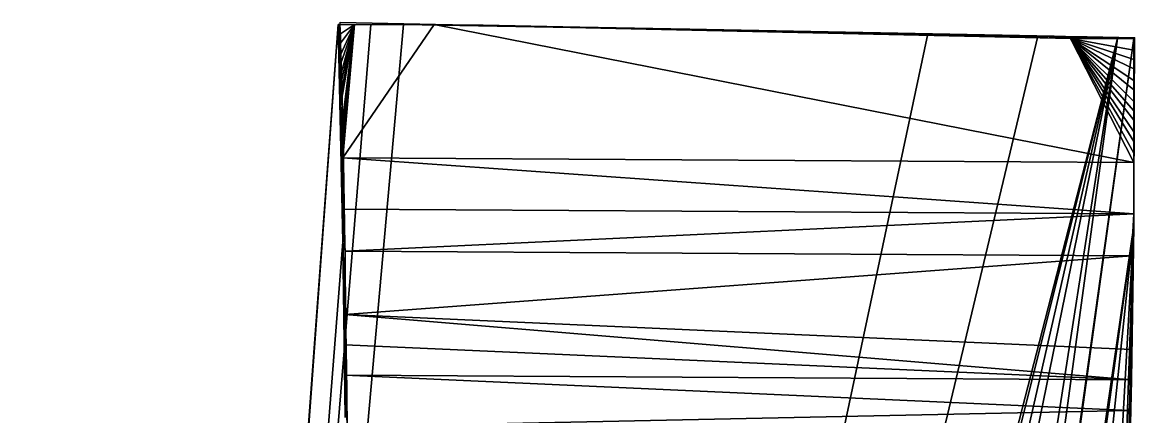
# Model space of a CAD drawing. Header units: inches. Extents: x 10 to 59099, y -255 to 18259.
# Drawn here: x 58624 to 59099.4, y 1657.3 to 1825.9 of the extents above; entities that cross this region are included whole.
import ezdxf

# ---------------------------------------------------------------- set-up
doc = ezdxf.new("R2010")
doc.units = ezdxf.units.IN
doc.header["$MEASUREMENT"] = 0
doc.layers.add('VFDE_Folienkante 3dpoly', color=181, linetype='Continuous')

msp = doc.modelspace()

# ---------------------------------------------------------------- linework, layer by layer
at = {"color": 4}
for points in [[(58624, 3, 689), (58759, 1825, 1656)], [(58759, 1825, 1656), (58624, 3, 689)], [(58624, 0, 686), (58759, 1825, 1656)], [(58759, 1825, 1656), (58624, 0, 686)], [(58624, 0, 686), (58773, 1825, 1655)], [(58773, 1825, 1655), (58624, 0, 686)], [(58624, 0, 686), (58787, 1825, 1654)], [(58787, 1825, 1654), (58624, 0, 686)], [(59011, 1821, 1640), (58624, 0, 686)], [(58624, 0, 686), (59011, 1821, 1640)], [(58759, 1825, 1656), (58627, 22, 708)], [(58627, 22, 708), (58759, 1825, 1656)], [(58759, 1825, 1656), (58761, 1732, 1654)], [(58761, 1732, 1654), (58759, 1825, 1656)], [(58759, 1825, 1656), (58760, 1790, 1656)], [(58773, 1825, 1655), (58759, 1825, 1656)], [(58760, 1790, 1656), (58759, 1825, 1656)], [(58759, 1825, 1656), (58760, 1794, 1656)], [(58766, 1825, 1656), (58759, 1825, 1656)], [(58759, 1825, 1656), (58773, 1825, 1655)], [(58760, 1794, 1656), (58759, 1825, 1656)], [(58759, 1825, 1656), (58760, 1799, 1656)], [(58760, 1821, 1656), (58759, 1825, 1656)], [(58759, 1825, 1656), (58766, 1825, 1656)], [(58760, 1799, 1656), (58759, 1825, 1656)], [(58759, 1825, 1656), (58760, 1803, 1656)], [(58760, 1817, 1656), (58759, 1825, 1656)], [(58759, 1825, 1656), (58760, 1821, 1656)], [(58760, 1803, 1656), (58759, 1825, 1656)], [(58759, 1825, 1656), (58760, 1808, 1656)], [(58760, 1812, 1656), (58759, 1825, 1656)], [(58759, 1825, 1656), (58760, 1817, 1656)], [(58760, 1808, 1656), (58759, 1825, 1656)], [(58759, 1825, 1656), (58760, 1812, 1656)], [(58766, 1825, 1656), (58760, 1790, 1656)], [(58760, 1794, 1656), (58766, 1825, 1656)], [(58766, 1825, 1656), (58760, 1821, 1656)], [(58760, 1790, 1656), (58766, 1825, 1656)], [(58766, 1825, 1656), (58760, 1794, 1656)], [(58760, 1799, 1656), (58766, 1825, 1656)], [(58760, 1821, 1656), (58766, 1825, 1656)], [(58766, 1825, 1656), (58760, 1817, 1656)], [(58766, 1825, 1656), (58760, 1799, 1656)], [(58760, 1803, 1656), (58766, 1825, 1656)], [(58760, 1817, 1656), (58766, 1825, 1656)], [(58766, 1825, 1656), (58760, 1812, 1656)], [(58766, 1825, 1656), (58760, 1803, 1656)], [(58760, 1808, 1656), (58766, 1825, 1656)], [(58760, 1812, 1656), (58766, 1825, 1656)], [(58766, 1825, 1656), (58760, 1808, 1656)], [(58760, 1821, 1656), (58760, 1817, 1656)], [(58760, 1817, 1656), (58760, 1821, 1656)], [(58766, 1825, 1656), (58761, 1785, 1656)], [(58761, 1768, 1656), (58800, 1825, 1654)], [(58766, 1825, 1656), (58761, 1768, 1656)], [(58761, 1772, 1656), (58766, 1825, 1656)], [(58766, 1825, 1656), (58761, 1781, 1656)], [(58761, 1785, 1656), (58766, 1825, 1656)], [(58800, 1825, 1654), (58761, 1768, 1656)], [(58761, 1768, 1656), (58766, 1825, 1656)], [(58766, 1825, 1656), (58761, 1772, 1656)], [(58761, 1777, 1656), (58766, 1825, 1656)], [(58766, 1825, 1656), (58761, 1777, 1656)], [(58761, 1781, 1656), (58766, 1825, 1656)], [(58773, 1825, 1655), (58766, 1825, 1656)], [(58780, 1825, 1655), (58766, 1825, 1656)], [(58766, 1825, 1656), (58773, 1825, 1655)], [(58800, 1825, 1654), (58766, 1825, 1656)], [(58766, 1825, 1656), (58780, 1825, 1655)], [(58766, 1825, 1656), (58800, 1825, 1654)], [(58787, 1825, 1654), (58773, 1825, 1655)], [(58780, 1825, 1655), (58773, 1825, 1655)], [(58773, 1825, 1655), (58787, 1825, 1654)], [(58773, 1825, 1655), (58780, 1825, 1655)], [(58787, 1825, 1654), (58780, 1825, 1655)], [(58793, 1825, 1654), (58780, 1825, 1655)], [(58780, 1825, 1655), (58787, 1825, 1654)], [(58780, 1825, 1655), (58800, 1825, 1654)], [(58800, 1825, 1654), (58780, 1825, 1655)], [(58780, 1825, 1655), (58793, 1825, 1654)], [(59011, 1821, 1640), (58787, 1825, 1654)], [(58854, 1824, 1650), (58787, 1825, 1654)], [(58787, 1825, 1654), (59011, 1821, 1640)], [(58787, 1825, 1654), (58793, 1825, 1654)], [(58793, 1825, 1654), (58787, 1825, 1654)], [(58787, 1825, 1654), (58854, 1824, 1650)], [(58800, 1825, 1654), (58793, 1825, 1654)], [(58793, 1825, 1654), (58854, 1824, 1650)], [(58854, 1824, 1650), (58793, 1825, 1654)], [(58793, 1825, 1654), (58800, 1825, 1654)], [(59072, 1819, 1637), (58800, 1825, 1654)], [(58800, 1825, 1654), (58848, 1824, 1651)], [(59099, 1766, 1635), (58800, 1825, 1654)], [(58800, 1825, 1654), (59072, 1819, 1637)], [(58848, 1824, 1651), (58800, 1825, 1654)], [(58800, 1825, 1654), (58909, 1823, 1647)], [(58800, 1825, 1654), (59099, 1766, 1635)], [(58909, 1823, 1647), (58800, 1825, 1654)], [(58800, 1825, 1654), (58854, 1824, 1650)], [(58854, 1824, 1650), (58800, 1825, 1654)], [(59072, 1819, 1637), (58848, 1824, 1651)], [(58848, 1824, 1651), (58943, 1822, 1645)], [(58848, 1824, 1651), (59072, 1819, 1637)], [(58943, 1822, 1645), (58848, 1824, 1651)], [(58848, 1824, 1651), (58909, 1823, 1647)], [(58909, 1823, 1647), (58848, 1824, 1651)], [(58909, 1823, 1647), (58854, 1824, 1650)], [(58854, 1824, 1650), (59011, 1821, 1640)], [(58854, 1824, 1650), (58909, 1823, 1647)], [(59011, 1821, 1640), (58854, 1824, 1650)], [(59004, 1821, 1641), (58909, 1823, 1647)], [(58909, 1823, 1647), (59065, 1820, 1637)], [(58909, 1823, 1647), (58943, 1822, 1645)], [(58943, 1822, 1645), (58909, 1823, 1647)], [(58909, 1823, 1647), (59004, 1821, 1641)], [(59065, 1820, 1637), (58909, 1823, 1647)], [(58909, 1823, 1647), (59011, 1821, 1640)], [(59011, 1821, 1640), (58909, 1823, 1647)], [(59072, 1819, 1637), (58943, 1822, 1645)], [(58943, 1822, 1645), (59038, 1820, 1639)], [(58943, 1822, 1645), (59072, 1819, 1637)], [(59038, 1820, 1639), (58943, 1822, 1645)], [(58943, 1822, 1645), (59004, 1821, 1641)], [(59004, 1821, 1641), (58943, 1822, 1645)], [(59038, 1820, 1639), (59004, 1821, 1641)], [(59004, 1821, 1641), (59065, 1820, 1637)], [(59004, 1821, 1641), (59038, 1820, 1639)], [(59065, 1820, 1637), (59004, 1821, 1641)], [(59065, 1820, 1637), (59011, 1821, 1640)], [(59011, 1821, 1640), (59058, 1820, 1637)], [(59011, 1821, 1640), (59065, 1820, 1637)], [(59058, 1820, 1637), (59011, 1821, 1640)], [(59058, 1820, 1637), (58624, 0, 686)], [(58624, 0, 686), (59058, 1820, 1637)], [(58624, 0, 686), (59092, 1819, 1635)], [(59092, 1819, 1635), (58624, 0, 686)], [(58637, 1, 686), (59092, 1819, 1635)], [(59092, 1819, 1635), (58637, 1, 686)], [(59092, 1819, 1635), (58677, 2, 686)], [(58677, 2, 686), (59092, 1819, 1635)], [(59092, 1819, 1635), (58721, 3, 686)], [(58721, 3, 686), (59092, 1819, 1635)], [(58760, 1817, 1656), (58760, 1812, 1656)], [(58760, 1812, 1656), (58760, 1817, 1656)], [(59092, 1819, 1635), (58809, 5, 687)], [(58809, 5, 687), (59092, 1819, 1635)], [(59099, 1819, 1635), (58845, 5, 687)], [(58845, 5, 687), (59099, 1819, 1635)], [(59092, 1819, 1635), (58845, 5, 687)], [(58845, 5, 687), (59092, 1819, 1635)], [(59099, 1819, 1635), (58846, 8, 690)], [(58846, 8, 690), (59099, 1819, 1635)], [(59099, 1819, 1635), (58851, 27, 708)], [(58851, 27, 708), (59099, 1819, 1635)], [(59072, 1819, 1637), (59038, 1820, 1639)], [(59038, 1820, 1639), (59065, 1820, 1637)], [(59038, 1820, 1639), (59072, 1819, 1637)], [(59065, 1820, 1637), (59038, 1820, 1639)], [(59065, 1820, 1637), (59058, 1820, 1637)], [(59058, 1820, 1637), (59092, 1819, 1635)], [(59092, 1819, 1635), (59058, 1820, 1637)], [(59058, 1820, 1637), (59065, 1820, 1637)], [(59072, 1819, 1637), (59065, 1820, 1637)], [(59065, 1820, 1637), (59099, 1819, 1635)], [(59065, 1820, 1637), (59072, 1819, 1637)], [(59099, 1819, 1635), (59065, 1820, 1637)], [(59065, 1820, 1637), (59092, 1819, 1635)], [(59092, 1819, 1635), (59065, 1820, 1637)], [(59099, 1814, 1635), (59072, 1819, 1637)], [(59072, 1819, 1637), (59099, 1819, 1635)], [(59099, 1810, 1635), (59072, 1819, 1637)], [(59072, 1819, 1637), (59099, 1814, 1635)], [(59099, 1819, 1635), (59072, 1819, 1637)], [(59099, 1806, 1635), (59072, 1819, 1637)], [(59072, 1819, 1637), (59099, 1810, 1635)], [(59099, 1801, 1635), (59072, 1819, 1637)], [(59072, 1819, 1637), (59099, 1806, 1635)], [(59099, 1797, 1635), (59072, 1819, 1637)], [(59072, 1819, 1637), (59099, 1801, 1635)], [(59099, 1792, 1635), (59072, 1819, 1637)], [(59072, 1819, 1637), (59099, 1797, 1635)], [(59099, 1788, 1635), (59072, 1819, 1637)], [(59072, 1819, 1637), (59099, 1792, 1635)], [(59072, 1819, 1637), (59099, 1766, 1635)], [(59099, 1784, 1635), (59072, 1819, 1637)], [(59072, 1819, 1637), (59099, 1788, 1635)], [(59099, 1766, 1635), (59072, 1819, 1637)], [(59072, 1819, 1637), (59099, 1770, 1635)], [(59099, 1779, 1635), (59072, 1819, 1637)], [(59072, 1819, 1637), (59099, 1784, 1635)], [(59099, 1770, 1635), (59072, 1819, 1637)], [(59072, 1819, 1637), (59099, 1775, 1635)], [(59099, 1775, 1635), (59072, 1819, 1637)], [(59072, 1819, 1637), (59099, 1779, 1635)], [(59099, 1819, 1635), (59092, 1819, 1635)], [(59092, 1819, 1635), (59099, 1819, 1635)], [(59099, 1739, 1633), (59099, 1819, 1635)], [(59099, 1814, 1635), (59099, 1819, 1635)], [(59099, 1819, 1635), (59099, 1739, 1633)], [(59099, 1819, 1635), (59099, 1814, 1635)], [(58760, 1812, 1656), (58760, 1808, 1656)], [(58760, 1808, 1656), (58760, 1812, 1656)], [(59099, 1739, 1633), (59099, 1814, 1635)], [(59099, 1810, 1635), (59099, 1814, 1635)], [(59099, 1814, 1635), (59099, 1739, 1633)], [(59099, 1814, 1635), (59099, 1810, 1635)], [(58760, 1808, 1656), (58760, 1803, 1656)], [(58760, 1803, 1656), (58760, 1808, 1656)], [(59099, 1739, 1633), (59099, 1810, 1635)], [(59099, 1806, 1635), (59099, 1810, 1635)], [(59099, 1810, 1635), (59099, 1739, 1633)], [(59099, 1810, 1635), (59099, 1806, 1635)], [(58760, 1803, 1656), (58760, 1799, 1656)], [(58760, 1799, 1656), (58760, 1803, 1656)], [(59099, 1739, 1633), (59099, 1806, 1635)], [(59099, 1801, 1635), (59099, 1806, 1635)], [(59099, 1806, 1635), (59099, 1739, 1633)], [(59099, 1806, 1635), (59099, 1801, 1635)], [(58760, 1799, 1656), (58760, 1794, 1656)], [(58760, 1794, 1656), (58760, 1799, 1656)], [(59099, 1739, 1633), (59099, 1801, 1635)], [(59099, 1797, 1635), (59099, 1801, 1635)], [(59099, 1801, 1635), (59099, 1739, 1633)], [(59099, 1801, 1635), (59099, 1797, 1635)], [(58760, 1794, 1656), (58760, 1790, 1656)], [(58760, 1790, 1656), (58760, 1794, 1656)], [(59099, 1739, 1633), (59099, 1797, 1635)], [(59099, 1792, 1635), (59099, 1797, 1635)], [(59099, 1797, 1635), (59099, 1739, 1633)], [(59099, 1797, 1635), (59099, 1792, 1635)], [(58760, 1790, 1656), (58761, 1732, 1654)], [(58760, 1790, 1656), (58761, 1746, 1655)], [(58761, 1732, 1654), (58760, 1790, 1656)], [(58761, 1746, 1655), (58760, 1790, 1656)], [(58760, 1790, 1656), (58761, 1768, 1656)], [(58761, 1768, 1656), (58760, 1790, 1656)], [(58760, 1790, 1656), (58761, 1772, 1656)], [(58761, 1785, 1656), (58760, 1790, 1656)], [(58761, 1772, 1656), (58760, 1790, 1656)], [(58760, 1790, 1656), (58761, 1777, 1656)], [(58761, 1781, 1656), (58760, 1790, 1656)], [(58760, 1790, 1656), (58761, 1785, 1656)], [(58761, 1777, 1656), (58760, 1790, 1656)], [(58760, 1790, 1656), (58761, 1781, 1656)], [(59099, 1739, 1633), (59099, 1792, 1635)], [(59099, 1788, 1635), (59099, 1792, 1635)], [(59099, 1792, 1635), (59099, 1739, 1633)], [(59099, 1792, 1635), (59099, 1788, 1635)], [(59099, 1739, 1633), (59099, 1788, 1635)], [(59099, 1784, 1635), (59099, 1788, 1635)], [(59099, 1788, 1635), (59099, 1739, 1633)], [(59099, 1788, 1635), (59099, 1784, 1635)], [(58761, 1785, 1656), (58761, 1781, 1656)], [(58761, 1781, 1656), (58761, 1785, 1656)], [(59099, 1739, 1633), (59099, 1784, 1635)], [(59099, 1761, 1634), (59099, 1784, 1635)], [(59099, 1784, 1635), (59099, 1739, 1633)], [(59099, 1784, 1635), (59099, 1779, 1635)], [(59099, 1779, 1635), (59099, 1784, 1635)], [(59099, 1784, 1635), (59099, 1761, 1634)], [(58761, 1781, 1656), (58761, 1777, 1656)], [(58761, 1777, 1656), (58761, 1781, 1656)], [(59099, 1761, 1634), (59099, 1779, 1635)], [(59099, 1779, 1635), (59099, 1775, 1635)], [(59099, 1775, 1635), (59099, 1779, 1635)], [(59099, 1779, 1635), (59099, 1761, 1634)], [(58761, 1777, 1656), (58761, 1772, 1656)], [(58761, 1772, 1656), (58761, 1777, 1656)], [(59099, 1775, 1635), (59099, 1770, 1635)], [(59099, 1770, 1635), (59099, 1775, 1635)], [(59099, 1775, 1635), (59099, 1761, 1634)], [(59099, 1761, 1634), (59099, 1775, 1635)], [(58761, 1772, 1656), (58761, 1768, 1656)], [(58761, 1768, 1656), (58761, 1772, 1656)], [(59099, 1770, 1635), (59099, 1766, 1635)], [(59099, 1766, 1635), (59099, 1770, 1635)], [(59099, 1770, 1635), (59099, 1761, 1634)], [(59099, 1761, 1634), (59099, 1770, 1635)], [(58761, 1768, 1656), (58761, 1746, 1655)], [(59099, 1744, 1634), (58761, 1768, 1656)], [(58761, 1768, 1656), (59099, 1766, 1635)], [(58761, 1768, 1656), (59099, 1744, 1634)], [(58761, 1746, 1655), (58761, 1768, 1656)], [(59099, 1766, 1635), (58761, 1768, 1656)], [(59099, 1744, 1634), (59099, 1766, 1635)], [(59099, 1766, 1635), (59099, 1748, 1634)], [(59099, 1748, 1634), (59099, 1766, 1635)], [(59099, 1766, 1635), (59099, 1753, 1634)], [(59099, 1766, 1635), (59099, 1744, 1634)], [(59099, 1753, 1634), (59099, 1766, 1635)], [(59099, 1766, 1635), (59099, 1757, 1634)], [(59099, 1761, 1634), (59099, 1766, 1635)], [(59099, 1757, 1634), (59099, 1766, 1635)], [(59099, 1766, 1635), (59099, 1761, 1634)], [(59099, 1739, 1633), (59099, 1761, 1634)], [(59099, 1757, 1634), (59099, 1761, 1634)], [(59099, 1761, 1634), (59099, 1739, 1633)], [(59099, 1761, 1634), (59099, 1757, 1634)], [(59099, 1753, 1634), (59099, 1757, 1634)], [(59099, 1757, 1634), (59099, 1739, 1633)], [(59099, 1757, 1634), (59099, 1753, 1634)], [(59099, 1739, 1633), (59099, 1757, 1634)], [(59099, 1748, 1634), (59099, 1753, 1634)], [(59099, 1753, 1634), (59099, 1739, 1633)], [(59099, 1753, 1634), (59099, 1748, 1634)], [(59099, 1739, 1633), (59099, 1753, 1634)], [(58761, 1746, 1655), (58761, 1732, 1654)], [(58761, 1732, 1654), (58761, 1746, 1655)], [(58761, 1746, 1655), (58762, 1728, 1654)], [(58761, 1746, 1655), (59099, 1744, 1634)], [(58762, 1728, 1654), (58761, 1746, 1655)], [(59099, 1744, 1634), (58761, 1746, 1655)], [(59099, 1744, 1634), (59099, 1748, 1634)], [(59099, 1748, 1634), (59099, 1739, 1633)], [(59099, 1739, 1633), (59099, 1748, 1634)], [(59099, 1748, 1634), (59099, 1744, 1634)], [(58762, 1728, 1654), (59099, 1744, 1634)], [(59099, 1744, 1634), (58762, 1728, 1654)], [(59098, 1673, 1629), (59099, 1744, 1634)], [(59098, 1686, 1630), (59099, 1744, 1634)], [(59099, 1744, 1634), (59098, 1673, 1629)], [(59098, 1726, 1633), (59099, 1744, 1634)], [(59099, 1744, 1634), (59098, 1686, 1630)], [(59099, 1744, 1634), (59098, 1726, 1633)], [(59099, 1744, 1634), (59099, 1739, 1633)], [(59099, 1739, 1633), (59099, 1744, 1634)], [(59099, 1739, 1633), (58851, 27, 708)], [(58851, 27, 708), (59099, 1739, 1633)], [(59099, 1739, 1633), (58877, 128, 804)], [(58877, 128, 804), (59099, 1739, 1633)], [(58977, 577, 1175), (59099, 1739, 1633)], [(59099, 1739, 1633), (58977, 577, 1175)], [(59065, 1134, 1503), (59099, 1739, 1633)], [(59099, 1739, 1633), (59065, 1134, 1503)], [(59088, 1416, 1590), (59099, 1739, 1633)], [(59099, 1739, 1633), (59088, 1416, 1590)], [(59095, 1568, 1617), (59099, 1739, 1633)], [(59099, 1739, 1633), (59095, 1568, 1617)], [(59098, 1682, 1629), (59099, 1739, 1633)], [(59098, 1678, 1629), (59099, 1739, 1633)], [(59099, 1739, 1633), (59098, 1682, 1629)], [(59098, 1673, 1629), (59099, 1739, 1633)], [(59099, 1739, 1633), (59098, 1678, 1629)], [(59099, 1739, 1633), (59098, 1673, 1629)], [(58627, 22, 708), (58761, 1732, 1654)], [(58761, 1732, 1654), (58627, 22, 708)], [(58761, 1732, 1654), (58762, 1657, 1648)], [(58761, 1732, 1654), (58762, 1666, 1649)], [(58762, 1657, 1648), (58761, 1732, 1654)], [(58761, 1732, 1654), (58762, 1675, 1650)], [(58762, 1666, 1649), (58761, 1732, 1654)], [(58761, 1732, 1654), (58762, 1688, 1651)], [(58762, 1675, 1650), (58761, 1732, 1654)], [(58762, 1728, 1654), (58761, 1732, 1654)], [(58762, 1688, 1651), (58761, 1732, 1654)], [(58761, 1732, 1654), (58762, 1701, 1652)], [(58762, 1701, 1652), (58761, 1732, 1654)], [(58761, 1732, 1654), (58762, 1728, 1654)], [(59098, 1726, 1633), (58762, 1728, 1654)], [(58762, 1728, 1654), (58762, 1701, 1652)], [(58762, 1701, 1652), (58762, 1728, 1654)], [(58762, 1728, 1654), (59098, 1726, 1633)], [(58762, 1701, 1652), (59098, 1726, 1633)], [(59098, 1726, 1633), (58762, 1701, 1652)], [(59098, 1686, 1630), (59098, 1726, 1633)], [(59098, 1726, 1633), (59098, 1686, 1630)], [(59098, 1673, 1629), (58762, 1701, 1652)], [(58762, 1701, 1652), (59098, 1686, 1630)], [(58762, 1701, 1652), (58762, 1688, 1651)], [(59098, 1686, 1630), (58762, 1701, 1652)], [(58762, 1701, 1652), (59098, 1673, 1629)], [(58762, 1688, 1651), (58762, 1701, 1652)], [(58762, 1688, 1651), (58762, 1675, 1650)], [(58762, 1688, 1651), (59098, 1673, 1629)], [(58762, 1675, 1650), (58762, 1688, 1651)], [(59098, 1673, 1629), (58762, 1688, 1651)], [(59098, 1673, 1629), (59098, 1686, 1630)], [(59098, 1686, 1630), (59098, 1673, 1629)], [(59095, 1568, 1617), (59098, 1682, 1629)], [(59098, 1682, 1629), (59095, 1568, 1617)], [(59098, 1682, 1629), (59098, 1678, 1629)], [(59098, 1678, 1629), (59098, 1682, 1629)], [(58762, 1675, 1650), (58762, 1666, 1649)], [(58762, 1666, 1649), (58762, 1675, 1650)], [(58762, 1675, 1650), (58763, 1653, 1648)], [(58763, 1653, 1648), (58762, 1675, 1650)], [(58762, 1675, 1650), (59097, 1660, 1628)], [(59098, 1673, 1629), (58762, 1675, 1650)], [(59097, 1660, 1628), (58762, 1675, 1650)], [(58762, 1675, 1650), (59098, 1673, 1629)], [(59095, 1568, 1617), (59098, 1678, 1629)], [(59098, 1678, 1629), (59095, 1568, 1617)], [(59098, 1678, 1629), (59098, 1673, 1629)], [(59098, 1673, 1629), (59098, 1678, 1629)], [(59095, 1568, 1617), (59098, 1673, 1629)], [(59098, 1673, 1629), (59095, 1568, 1617)], [(59097, 1634, 1625), (59098, 1673, 1629)], [(59097, 1629, 1625), (59098, 1673, 1629)], [(59098, 1673, 1629), (59097, 1634, 1625)], [(59097, 1638, 1626), (59098, 1673, 1629)], [(59098, 1673, 1629), (59097, 1629, 1625)], [(59097, 1660, 1628), (59098, 1673, 1629)], [(59098, 1673, 1629), (59097, 1638, 1626)], [(59098, 1673, 1629), (59097, 1660, 1628)], [(58762, 1666, 1649), (58762, 1657, 1648)], [(58762, 1657, 1648), (58762, 1666, 1649)], [(58762, 1666, 1649), (58763, 1653, 1648)], [(58763, 1653, 1648), (58762, 1666, 1649)], [(59097, 1660, 1628), (58763, 1653, 1648)], [(58763, 1653, 1648), (59097, 1660, 1628)], [(59097, 1638, 1626), (59097, 1660, 1628)], [(59097, 1660, 1628), (59097, 1638, 1626)]]:
    msp.add_polyline3d(points, dxfattribs=at)
at = {"layer": 'VFDE_Folienkante 3dpoly'}
for p, q in [((58759.9, 1825.91, 1656.63), (58766.69, 1825.78, 1656.2)), ((58766.69, 1825.78, 1656.2), (58773.48, 1825.65, 1655.77)), ((58773.48, 1825.65, 1655.77), (58780.27, 1825.52, 1655.34)), ((58780.27, 1825.52, 1655.34), (58787.06, 1825.39, 1654.91)), ((58787.06, 1825.39, 1654.91), (58793.85, 1825.26, 1654.48)), ((58793.85, 1825.26, 1654.48), (58800.64, 1825.13, 1654.05)), ((58800.64, 1825.13, 1654.05), (58807.43, 1825, 1653.63)), ((58807.43, 1825, 1653.63), (58814.22, 1824.87, 1653.2)), ((58814.22, 1824.87, 1653.2), (58821.01, 1824.74, 1652.77)), ((58821.01, 1824.74, 1652.77), (58827.8, 1824.6, 1652.34)), ((58827.8, 1824.6, 1652.34), (58834.59, 1824.47, 1651.91)), ((58834.59, 1824.47, 1651.91), (58841.38, 1824.34, 1651.48)), ((58841.38, 1824.34, 1651.48), (58848.17, 1824.21, 1651.06)), ((58848.17, 1824.21, 1651.06), (58854.97, 1824.08, 1650.63)), ((58854.97, 1824.08, 1650.63), (58861.76, 1823.95, 1650.2)), ((58861.76, 1823.95, 1650.2), (58868.55, 1823.81, 1649.78)), ((58868.55, 1823.81, 1649.78), (58875.6, 1823.68, 1649.34)), ((58875.6, 1823.68, 1649.34), (58883.3, 1823.53, 1648.86)), ((58883.3, 1823.53, 1648.86), (58888.92, 1823.42, 1648.51)), ((58888.92, 1823.42, 1648.51), (58895.71, 1823.29, 1648.08)), ((58895.71, 1823.29, 1648.08), (58902.5, 1823.16, 1647.66)), ((58902.5, 1823.16, 1647.66), (58909.29, 1823.03, 1647.24)), ((58909.29, 1823.03, 1647.24), (58916.08, 1822.9, 1646.81)), ((58916.08, 1822.9, 1646.81), (58922.87, 1822.77, 1646.39)), ((58922.87, 1822.77, 1646.39), (58929.66, 1822.64, 1645.96)), ((58929.66, 1822.64, 1645.96), (58936.45, 1822.5, 1645.54)), ((58936.45, 1822.5, 1645.54), (58943.24, 1822.37, 1645.11)), ((58943.24, 1822.37, 1645.11), (58950.03, 1822.24, 1644.68)), ((58950.03, 1822.24, 1644.68), (58956.82, 1822.11, 1644.25)), ((58956.82, 1822.11, 1644.25), (58963.61, 1821.98, 1643.82)), ((58963.61, 1821.98, 1643.82), (58970.4, 1821.85, 1643.39)), ((58970.4, 1821.85, 1643.39), (58977.19, 1821.72, 1642.95)), ((58977.19, 1821.72, 1642.95), (58983.98, 1821.59, 1642.51)), ((58983.98, 1821.59, 1642.51), (58990.77, 1821.46, 1642.07)), ((58990.77, 1821.46, 1642.07), (58997.56, 1821.33, 1641.63)), ((58997.56, 1821.33, 1641.63), (59004.35, 1821.2, 1641.19)), ((59004.35, 1821.2, 1641.19), (59011.14, 1821.07, 1640.75)), ((59011.14, 1821.07, 1640.75), (59017.93, 1820.94, 1640.31)), ((59017.93, 1820.94, 1640.31), (59024.72, 1820.81, 1639.88)), ((59024.72, 1820.81, 1639.88), (59031.51, 1820.68, 1639.45)), ((59031.51, 1820.68, 1639.45), (59038.3, 1820.54, 1639.03)), ((59038.3, 1820.54, 1639.03), (59045.09, 1820.41, 1638.61)), ((59045.09, 1820.41, 1638.61), (59051.88, 1820.28, 1638.2)), ((59051.88, 1820.28, 1638.2), (59058.68, 1820.15, 1637.8)), ((59058.68, 1820.15, 1637.8), (59065.47, 1820.02, 1637.41)), ((59065.47, 1820.02, 1637.41), (59072.26, 1819.89, 1637.03)), ((59072.26, 1819.89, 1637.03), (59079.06, 1819.76, 1636.66)), ((59079.06, 1819.76, 1636.66), (59085.85, 1819.63, 1636.29)), ((59085.85, 1819.63, 1636.29), (59092.64, 1819.5, 1635.92)), ((59092.64, 1819.5, 1635.92), (59099.44, 1819.37, 1635.56))]:
    msp.add_line(p, q, dxfattribs=at)
at = {"layer": 'VFDE_Folienkante 3dpoly', "color": 2}
for p, q in [((58760.04, 1821.48, 1656.65), (58759.9, 1825.91, 1656.63)), ((58760.17, 1817.04, 1656.67), (58760.04, 1821.48, 1656.65)), ((58760.3, 1812.6, 1656.69), (58760.17, 1817.04, 1656.67)), ((59099.43, 1814.95, 1635.59), (59099.44, 1819.37, 1635.56)), ((58760.43, 1808.16, 1656.69), (58760.3, 1812.6, 1656.69)), ((59099.42, 1810.53, 1635.61), (59099.43, 1814.95, 1635.59)), ((58760.56, 1803.73, 1656.69), (58760.43, 1808.16, 1656.69)), ((59099.41, 1806.11, 1635.63), (59099.42, 1810.53, 1635.61)), ((58760.68, 1799.29, 1656.67), (58760.56, 1803.73, 1656.69)), ((59099.4, 1801.69, 1635.63), (59099.41, 1806.11, 1635.63)), ((58760.8, 1794.85, 1656.64), (58760.68, 1799.29, 1656.67)), ((59099.38, 1792.86, 1635.61), (59099.39, 1797.27, 1635.63)), ((59099.39, 1797.27, 1635.63), (59099.4, 1801.69, 1635.63)), ((58760.91, 1790.41, 1656.58), (58760.8, 1794.85, 1656.64)), ((59099.37, 1788.44, 1635.58), (59099.38, 1792.86, 1635.61)), ((58761.02, 1785.98, 1656.51), (58760.91, 1790.41, 1656.58)), ((59099.35, 1784.02, 1635.52), (59099.37, 1788.44, 1635.58)), ((58761.12, 1781.54, 1656.42), (58761.02, 1785.98, 1656.51)), ((59099.33, 1779.6, 1635.45), (59099.35, 1784.02, 1635.52)), ((58761.21, 1777.1, 1656.31), (58761.12, 1781.54, 1656.42)), ((59099.31, 1775.18, 1635.35), (59099.33, 1779.6, 1635.45)), ((58761.3, 1772.67, 1656.18), (58761.21, 1777.1, 1656.31)), ((59099.28, 1770.77, 1635.23), (59099.31, 1775.18, 1635.35)), ((58761.39, 1768.23, 1656.04), (58761.3, 1772.67, 1656.18)), ((59099.25, 1766.35, 1635.09), (59099.28, 1770.77, 1635.23)), ((58761.47, 1763.79, 1655.87), (58761.39, 1768.23, 1656.04)), ((59099.22, 1761.93, 1634.93), (59099.25, 1766.35, 1635.09)), ((58761.54, 1759.36, 1655.69), (58761.47, 1763.79, 1655.87)), ((58761.62, 1754.92, 1655.5), (58761.54, 1759.36, 1655.69)), ((59099.19, 1757.52, 1634.76), (59099.22, 1761.93, 1634.93)), ((58761.69, 1750.49, 1655.29), (58761.62, 1754.92, 1655.5)), ((59099.15, 1753.11, 1634.56), (59099.19, 1757.52, 1634.76)), ((58761.75, 1746.06, 1655.07), (58761.69, 1750.49, 1655.29)), ((59099.11, 1748.69, 1634.35), (59099.15, 1753.11, 1634.56)), ((58761.82, 1741.62, 1654.83), (58761.75, 1746.06, 1655.07)), ((59099.07, 1744.28, 1634.13), (59099.11, 1748.69, 1634.35)), ((58761.88, 1737.19, 1654.58), (58761.82, 1741.62, 1654.83)), ((59099.02, 1739.87, 1633.89), (59099.07, 1744.28, 1634.13)), ((58761.94, 1732.76, 1654.32), (58761.88, 1737.19, 1654.58)), ((59098.93, 1731.05, 1633.37), (59098.98, 1735.46, 1633.64)), ((59098.98, 1735.46, 1633.64), (59099.02, 1739.87, 1633.89)), ((58762, 1728.33, 1654.05), (58761.94, 1732.76, 1654.32)), ((59098.87, 1726.64, 1633.1), (59098.93, 1731.05, 1633.37)), ((58762.06, 1723.9, 1653.77), (58762, 1728.33, 1654.05)), ((59098.82, 1722.23, 1632.81), (59098.87, 1726.64, 1633.1)), ((58762.12, 1719.47, 1653.48), (58762.06, 1723.9, 1653.77)), ((59098.76, 1717.82, 1632.52), (59098.82, 1722.23, 1632.81)), ((58762.18, 1715.04, 1653.18), (58762.12, 1719.47, 1653.48)), ((59098.7, 1713.41, 1632.21), (59098.76, 1717.82, 1632.52)), ((58762.24, 1710.61, 1652.87), (58762.18, 1715.04, 1653.18)), ((59098.63, 1709, 1631.9), (59098.7, 1713.41, 1632.21)), ((58762.3, 1706.18, 1652.55), (58762.24, 1710.61, 1652.87)), ((59098.57, 1704.6, 1631.58), (59098.63, 1709, 1631.9)), ((58762.36, 1701.76, 1652.23), (58762.3, 1706.18, 1652.55)), ((59098.5, 1700.19, 1631.26), (59098.57, 1704.6, 1631.58)), ((58762.42, 1697.33, 1651.9), (58762.36, 1701.76, 1652.23)), ((58762.48, 1692.9, 1651.56), (58762.42, 1697.33, 1651.9)), ((59098.42, 1695.78, 1630.93), (59098.5, 1700.19, 1631.26)), ((58762.55, 1688.48, 1651.21), (58762.48, 1692.9, 1651.56)), ((59098.35, 1691.38, 1630.6), (59098.42, 1695.78, 1630.93)), ((58762.61, 1684.05, 1650.86), (58762.55, 1688.48, 1651.21)), ((59098.27, 1686.97, 1630.26), (59098.35, 1691.38, 1630.6)), ((58762.67, 1679.63, 1650.5), (58762.61, 1684.05, 1650.86)), ((59098.19, 1682.57, 1629.92), (59098.27, 1686.97, 1630.26)), ((58762.73, 1675.21, 1650.13), (58762.67, 1679.63, 1650.5)), ((59098.11, 1678.17, 1629.57), (59098.19, 1682.57, 1629.92)), ((58762.8, 1670.78, 1649.75), (58762.73, 1675.21, 1650.13)), ((59097.94, 1669.36, 1628.85), (59098.02, 1673.76, 1629.21)), ((59098.02, 1673.76, 1629.21), (59098.11, 1678.17, 1629.57)), ((58762.86, 1666.36, 1649.37), (58762.8, 1670.78, 1649.75)), ((59097.84, 1664.96, 1628.48), (59097.94, 1669.36, 1628.85)), ((58762.92, 1661.94, 1648.97), (58762.86, 1666.36, 1649.37)), ((59097.75, 1660.56, 1628.1), (59097.84, 1664.96, 1628.48)), ((58762.98, 1657.52, 1648.57), (58762.92, 1661.94, 1648.97)), ((59097.65, 1656.15, 1627.72), (59097.75, 1660.56, 1628.1)), ((58763.04, 1653.1, 1648.15), (58762.98, 1657.52, 1648.57))]:
    msp.add_line(p, q, dxfattribs=at)

doc.saveas('drawing.dxf')
